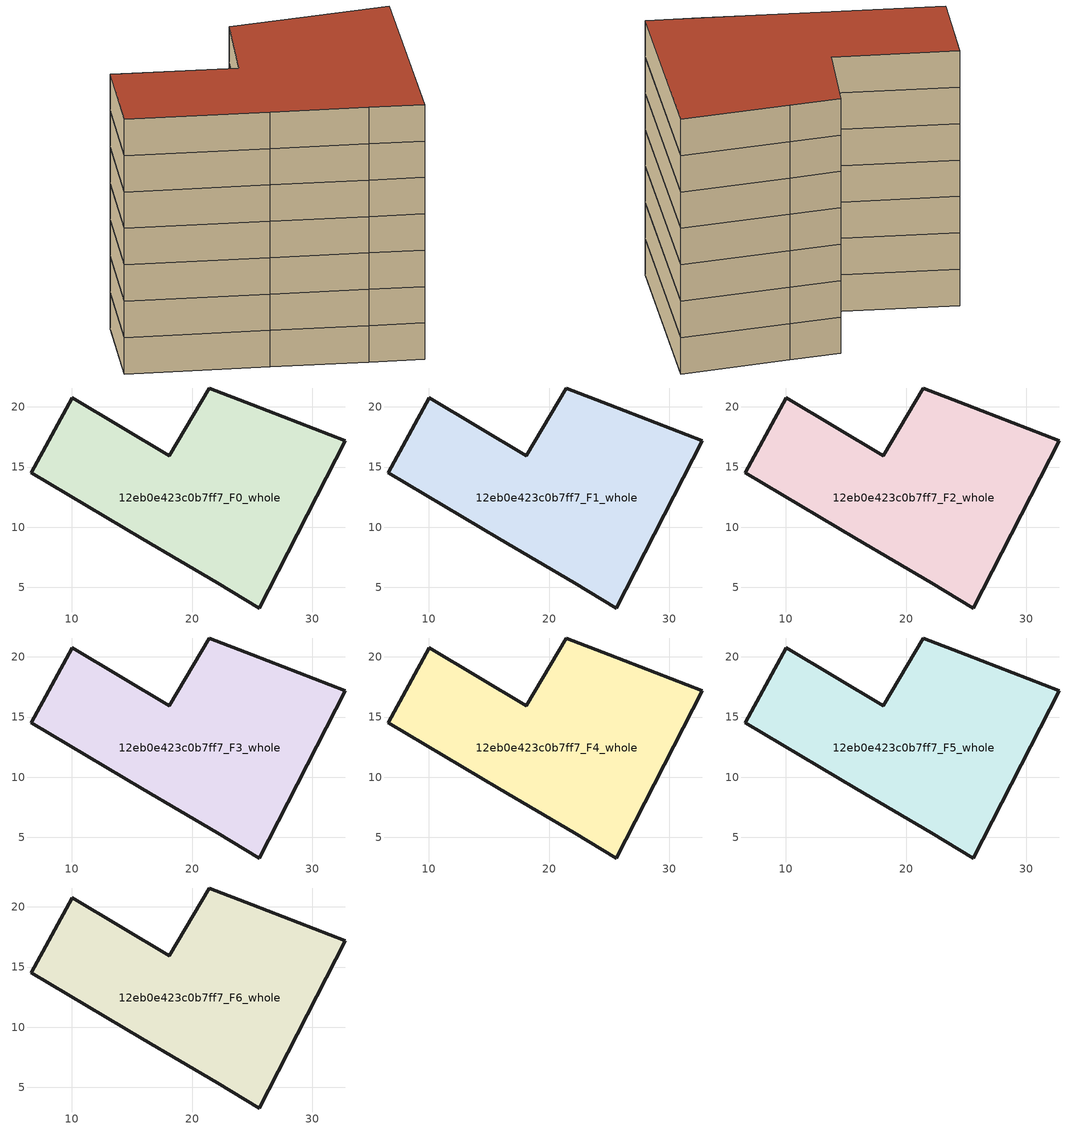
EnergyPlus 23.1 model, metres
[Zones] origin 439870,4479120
12eb0e423c0b7ff7_F0_whole
 floor ground (EU_floor_Construction): 32.72,17.19 25.61,3.28 22.1,5.37 15.88,9.05 6.65,14.5 10.03,20.74 18.11,15.93 21.43,21.57 25.02,20.17 z0
 wall outside (EU_wall_Construction): 10.03,20.74 6.65,14.5 15.88,9.05 22.1,5.37 25.61,3.28 32.72,17.19 25.02,20.17 21.43,21.57 18.11,15.93 10.03,20.74 z0:3
12eb0e423c0b7ff7_F1_whole
 floor to 12eb0e423c0b7ff7_F0_whole (EU_floor_Construction): 32.72,17.19 25.61,3.28 22.1,5.37 15.88,9.05 6.65,14.5 10.03,20.74 18.11,15.93 21.43,21.57 25.02,20.17 z3
 wall outside (EU_wall_Construction): 10.03,20.74 6.65,14.5 15.88,9.05 22.1,5.37 25.61,3.28 32.72,17.19 25.02,20.17 21.43,21.57 18.11,15.93 10.03,20.74 z3:6
12eb0e423c0b7ff7_F2_whole
 floor to 12eb0e423c0b7ff7_F1_whole (EU_floor_Construction): 32.72,17.19 25.61,3.28 22.1,5.37 15.88,9.05 6.65,14.5 10.03,20.74 18.11,15.93 21.43,21.57 25.02,20.17 z6
 wall outside (EU_wall_Construction): 10.03,20.74 6.65,14.5 15.88,9.05 22.1,5.37 25.61,3.28 32.72,17.19 25.02,20.17 21.43,21.57 18.11,15.93 10.03,20.74 z6:9
12eb0e423c0b7ff7_F3_whole
 floor to 12eb0e423c0b7ff7_F2_whole (EU_floor_Construction): 32.72,17.19 25.61,3.28 22.1,5.37 15.88,9.05 6.65,14.5 10.03,20.74 18.11,15.93 21.43,21.57 25.02,20.17 z9
 wall outside (EU_wall_Construction): 10.03,20.74 6.65,14.5 15.88,9.05 22.1,5.37 25.61,3.28 32.72,17.19 25.02,20.17 21.43,21.57 18.11,15.93 10.03,20.74 z9:12
12eb0e423c0b7ff7_F4_whole
 floor to 12eb0e423c0b7ff7_F3_whole (EU_floor_Construction): 32.72,17.19 25.61,3.28 22.1,5.37 15.88,9.05 6.65,14.5 10.03,20.74 18.11,15.93 21.43,21.57 25.02,20.17 z12
 wall outside (EU_wall_Construction): 10.03,20.74 6.65,14.5 15.88,9.05 22.1,5.37 25.61,3.28 32.72,17.19 25.02,20.17 21.43,21.57 18.11,15.93 10.03,20.74 z12:15
12eb0e423c0b7ff7_F5_whole
 floor to 12eb0e423c0b7ff7_F4_whole (EU_floor_Construction): 32.72,17.19 25.61,3.28 22.1,5.37 15.88,9.05 6.65,14.5 10.03,20.74 18.11,15.93 21.43,21.57 25.02,20.17 z15
 wall outside (EU_wall_Construction): 10.03,20.74 6.65,14.5 15.88,9.05 22.1,5.37 25.61,3.28 32.72,17.19 25.02,20.17 21.43,21.57 18.11,15.93 10.03,20.74 z15:18
12eb0e423c0b7ff7_F6_whole
 floor to 12eb0e423c0b7ff7_F5_whole (EU_floor_Construction): 32.72,17.19 25.61,3.28 22.1,5.37 15.88,9.05 6.65,14.5 10.03,20.74 18.11,15.93 21.43,21.57 25.02,20.17 z18
 wall outside (EU_wall_Construction): 10.03,20.74 6.65,14.5 15.88,9.05 22.1,5.37 25.61,3.28 32.72,17.19 25.02,20.17 21.43,21.57 18.11,15.93 10.03,20.74 z18:21
 roof outside (EU_roof_Construction): 25.61,3.28 32.72,17.19 25.02,20.17 21.43,21.57 18.11,15.93 10.03,20.74 6.65,14.5 15.88,9.05 22.1,5.37 z21
[Building]
EU S2 Campaign: North Axis=0; Terrain=City; Solar Distribution=FullExterior
[Site:Location]
Madrid: Latitude=40.5; Longitude=-3.5; Time Zone=1; Elevation=609
[SizingPeriod:WeatherFileDays]
AnnualSizingPeriod: Begin Month=1; Begin Day of Month=1; End Month=12; End Day of Month=31; Day of Week for Start Day=Monday; Use Weather File Daylight Saving Period=No; Use Weather File Rain and Snow Indicators=No
[MATERIAL]
EU_InternalMass_Material: Roughness=MediumRough; Thickness=0.1; Conductivity=1; Density=1800; Specific Heat=900; Thermal Absorptance=0.9; Solar Absorptance=0.7; Visible Absorptance=0.7
[MATERIAL:NOMASS] Roughness=MediumRough; Thermal Absorptance=0.9; Solar Absorptance=0.7; Visible Absorptance=0.7
Name | Thermal Resistance
EU_wall_NoMass | 1.60022
EU_roof_NoMass | 1.57597
EU_floor_NoMass | 0.470652
[CONSTRUCTION]
EU_wall_Construction: EU_wall_NoMass
EU_roof_Construction: EU_roof_NoMass
EU_floor_Construction: EU_floor_NoMass
EU_InternalMass_Construction: EU_InternalMass_Material
[ZONE] Type=1; Multiplier=1; Ceiling Height=autocalculate; Volume=741.795; Floor Area=autocalculate; Part of Total Floor Area=Yes
12eb0e423c0b7ff7_F0_whole; 12eb0e423c0b7ff7_F1_whole; 12eb0e423c0b7ff7_F2_whole; 12eb0e423c0b7ff7_F3_whole; 12eb0e423c0b7ff7_F4_whole; 12eb0e423c0b7ff7_F5_whole; 12eb0e423c0b7ff7_F6_whole
[INTERNALMASS] Construction=EU_InternalMass_Construction; Surface Area=247.265
Name | Zone or ZoneList
12eb0e423c0b7ff7_F0_whole_EU_InternalMass | 12eb0e423c0b7ff7_F0_whole
12eb0e423c0b7ff7_F1_whole_EU_InternalMass | 12eb0e423c0b7ff7_F1_whole
12eb0e423c0b7ff7_F2_whole_EU_InternalMass | 12eb0e423c0b7ff7_F2_whole
12eb0e423c0b7ff7_F3_whole_EU_InternalMass | 12eb0e423c0b7ff7_F3_whole
12eb0e423c0b7ff7_F4_whole_EU_InternalMass | 12eb0e423c0b7ff7_F4_whole
12eb0e423c0b7ff7_F5_whole_EU_InternalMass | 12eb0e423c0b7ff7_F5_whole
12eb0e423c0b7ff7_F6_whole_EU_InternalMass | 12eb0e423c0b7ff7_F6_whole
[OTHEREQUIPMENT] Fuel Type=Electricity; Design Level Calculation Method=Watts/Area; Power per Zone Floor Area=1; Fraction Latent=0; Fraction Radiant=0; Fraction Lost=0; Carbon Dioxide Generation Rate=0; EndUse Subcategory=EU_Step8_InternalGains
Name | Zone or ZoneList or Space or SpaceList | Schedule
EU_Step8_InternalGain_12eb0e423c0b7ff7_F0_whole_f000 | 12eb0e423c0b7ff7_F0_whole | EU_Step8_GainSchedule_12eb0e423c0b7ff7_F0_whole_f000
EU_Step8_InternalGain_12eb0e423c0b7ff7_F1_whole_f000 | 12eb0e423c0b7ff7_F1_whole | EU_Step8_GainSchedule_12eb0e423c0b7ff7_F1_whole_f000
EU_Step8_InternalGain_12eb0e423c0b7ff7_F2_whole_f000 | 12eb0e423c0b7ff7_F2_whole | EU_Step8_GainSchedule_12eb0e423c0b7ff7_F2_whole_f000
EU_Step8_InternalGain_12eb0e423c0b7ff7_F3_whole_f000 | 12eb0e423c0b7ff7_F3_whole | EU_Step8_GainSchedule_12eb0e423c0b7ff7_F3_whole_f000
EU_Step8_InternalGain_12eb0e423c0b7ff7_F4_whole_f000 | 12eb0e423c0b7ff7_F4_whole | EU_Step8_GainSchedule_12eb0e423c0b7ff7_F4_whole_f000
EU_Step8_InternalGain_12eb0e423c0b7ff7_F5_whole_f000 | 12eb0e423c0b7ff7_F5_whole | EU_Step8_GainSchedule_12eb0e423c0b7ff7_F5_whole_f000
EU_Step8_InternalGain_12eb0e423c0b7ff7_F6_whole_f000 | 12eb0e423c0b7ff7_F6_whole | EU_Step8_GainSchedule_12eb0e423c0b7ff7_F6_whole_f000
[ZONEVENTILATION:DESIGNFLOWRATE] Schedule=EU_AlwaysOn; Design Flow Rate Calculation Method=AirChanges/Hour; Air Changes per Hour=0.480704; Ventilation Type=Natural; Fan Pressure Rise=0; Fan Total Efficiency=1; Constant Term Coefficient=1; Temperature Term Coefficient=0; Velocity Term Coefficient=0; Velocity Squared Term Coefficient=0; Minimum Indoor Temperature=-100; Maximum Indoor Temperature=100; Delta Temperature=-100; Minimum Outdoor Temperature=-100; Maximum Outdoor Temperature=100; Maximum Wind Speed=40
Name | Zone or ZoneList or Space or SpaceList
EU_ConstantAir_12eb0e423c0b7ff7_F0_whole | 12eb0e423c0b7ff7_F0_whole
EU_ConstantAir_12eb0e423c0b7ff7_F1_whole | 12eb0e423c0b7ff7_F1_whole
EU_ConstantAir_12eb0e423c0b7ff7_F2_whole | 12eb0e423c0b7ff7_F2_whole
EU_ConstantAir_12eb0e423c0b7ff7_F3_whole | 12eb0e423c0b7ff7_F3_whole
EU_ConstantAir_12eb0e423c0b7ff7_F4_whole | 12eb0e423c0b7ff7_F4_whole
EU_ConstantAir_12eb0e423c0b7ff7_F5_whole | 12eb0e423c0b7ff7_F5_whole
EU_ConstantAir_12eb0e423c0b7ff7_F6_whole | 12eb0e423c0b7ff7_F6_whole
[HVACTEMPLATE:THERMOSTAT] Constant Heating Setpoint=20; Constant Cooling Setpoint=50
EU_HeatOnly_12eb0e423c0b7ff7_F0_whole; EU_HeatOnly_12eb0e423c0b7ff7_F1_whole; EU_HeatOnly_12eb0e423c0b7ff7_F2_whole; EU_HeatOnly_12eb0e423c0b7ff7_F3_whole; EU_HeatOnly_12eb0e423c0b7ff7_F4_whole; EU_HeatOnly_12eb0e423c0b7ff7_F5_whole; EU_HeatOnly_12eb0e423c0b7ff7_F6_whole
[HVACTEMPLATE:ZONE:IDEALLOADSAIRSYSTEM] System Availability Schedule=EU_AlwaysOn; Maximum Heating Supply Air Temperature=50; Minimum Cooling Supply Air Temperature=13; Maximum Heating Supply Air Humidity Ratio=0.0156; Minimum Cooling Supply Air Humidity Ratio=0.0077; Heating Limit=NoLimit; Cooling Limit=NoLimit; Heating Availability Schedule=EU_AlwaysOn; Cooling Availability Schedule=EU_CoolingOff; Dehumidification Control Type=ConstantSensibleHeatRatio; Cooling Sensible Heat Ratio=0.7; Dehumidification Setpoint=60; Humidification Control Type=None; Humidification Setpoint=30; Outdoor Air Method=None; Outdoor Air Flow Rate per Person=0.00944; Outdoor Air Flow Rate per Zone Floor Area=0; Outdoor Air Flow Rate per Zone=0; Demand Controlled Ventilation Type=None; Outdoor Air Economizer Type=NoEconomizer; Heat Recovery Type=None; Sensible Heat Recovery Effectiveness=0.7; Latent Heat Recovery Effectiveness=0.65
Name | Template Thermostat
12eb0e423c0b7ff7_F0_whole | EU_HeatOnly_12eb0e423c0b7ff7_F0_whole
12eb0e423c0b7ff7_F1_whole | EU_HeatOnly_12eb0e423c0b7ff7_F1_whole
12eb0e423c0b7ff7_F2_whole | EU_HeatOnly_12eb0e423c0b7ff7_F2_whole
12eb0e423c0b7ff7_F3_whole | EU_HeatOnly_12eb0e423c0b7ff7_F3_whole
12eb0e423c0b7ff7_F4_whole | EU_HeatOnly_12eb0e423c0b7ff7_F4_whole
12eb0e423c0b7ff7_F5_whole | EU_HeatOnly_12eb0e423c0b7ff7_F5_whole
12eb0e423c0b7ff7_F6_whole | EU_HeatOnly_12eb0e423c0b7ff7_F6_whole
[SIZING:ZONE] Zone Cooling Design Supply Air Temperature Input Method=SupplyAirTemperature; Zone Cooling Design Supply Air Temperature=13; Zone Heating Design Supply Air Temperature Input Method=SupplyAirTemperature; Zone Heating Design Supply Air Temperature=50; Zone Cooling Design Supply Air Humidity Ratio=0.008; Zone Heating Design Supply Air Humidity Ratio=0.008; Cooling Design Air Flow Method=DesignDay; Cooling Design Air Flow Rate=0; Cooling Minimum Air Flow per Zone Floor Area=0.000762; Cooling Minimum Air Flow=0; Cooling Minimum Air Flow Fraction=0.2; Heating Design Air Flow Method=DesignDay; Heating Design Air Flow Rate=0; Heating Maximum Air Flow per Zone Floor Area=0.002032; Heating Maximum Air Flow=0.141576; Heating Maximum Air Flow Fraction=0.3; Account for Dedicated Outdoor Air System=No; Dedicated Outdoor Air System Control Strategy=NeutralSupplyAir; Dedicated Outdoor Air Low Setpoint Temperature for Design=autosize; Dedicated Outdoor Air High Setpoint Temperature for Design=autosize; Zone Load Sizing Method=Sensible Load Only No Latent Load; Zone Latent Cooling Design Supply Air Humidity Ratio Input Method=HumidityRatioDifference; Zone Cooling Design Supply Air Humidity Ratio Difference=0.005; Zone Latent Heating Design Supply Air Humidity Ratio Input Method=HumidityRatioDifference; Zone Humidification Design Supply Air Humidity Ratio Difference=0.005
12eb0e423c0b7ff7_F0_whole; 12eb0e423c0b7ff7_F1_whole; 12eb0e423c0b7ff7_F2_whole; 12eb0e423c0b7ff7_F3_whole; 12eb0e423c0b7ff7_F4_whole; 12eb0e423c0b7ff7_F5_whole; 12eb0e423c0b7ff7_F6_whole
[SCHEDULE:CONSTANT]
Name | Hourly Value
EU_AlwaysOn | 1
EU_CoolingOff | 0
[SCHEDULE:FILE] Column Number=1; Rows to Skip at Top=0; Number of Hours of Data=8760; Column Separator=Comma; Interpolate to Timestep=No; Minutes per Item=60; Adjust Schedule for Daylight Savings=Yes
Name | File
EU_Step8_GainSchedule_12eb0e423c0b7ff7_F0_whole_f000 | C:\Users\o_iseri\Desktop\OpenUBEM\openubem\outputs\eu_evidence\EU-11\ES-MAD-BERRUGUETE\idfs\12eb0e423c0b7ff7\12eb0e423c0b7ff7_F0_whole_f000_gain.csv
EU_Step8_GainSchedule_12eb0e423c0b7ff7_F1_whole_f000 | C:\Users\o_iseri\Desktop\OpenUBEM\openubem\outputs\eu_evidence\EU-11\ES-MAD-BERRUGUETE\idfs\12eb0e423c0b7ff7\12eb0e423c0b7ff7_F1_whole_f000_gain.csv
EU_Step8_GainSchedule_12eb0e423c0b7ff7_F2_whole_f000 | C:\Users\o_iseri\Desktop\OpenUBEM\openubem\outputs\eu_evidence\EU-11\ES-MAD-BERRUGUETE\idfs\12eb0e423c0b7ff7\12eb0e423c0b7ff7_F2_whole_f000_gain.csv
EU_Step8_GainSchedule_12eb0e423c0b7ff7_F3_whole_f000 | C:\Users\o_iseri\Desktop\OpenUBEM\openubem\outputs\eu_evidence\EU-11\ES-MAD-BERRUGUETE\idfs\12eb0e423c0b7ff7\12eb0e423c0b7ff7_F3_whole_f000_gain.csv
EU_Step8_GainSchedule_12eb0e423c0b7ff7_F4_whole_f000 | C:\Users\o_iseri\Desktop\OpenUBEM\openubem\outputs\eu_evidence\EU-11\ES-MAD-BERRUGUETE\idfs\12eb0e423c0b7ff7\12eb0e423c0b7ff7_F4_whole_f000_gain.csv
EU_Step8_GainSchedule_12eb0e423c0b7ff7_F5_whole_f000 | C:\Users\o_iseri\Desktop\OpenUBEM\openubem\outputs\eu_evidence\EU-11\ES-MAD-BERRUGUETE\idfs\12eb0e423c0b7ff7\12eb0e423c0b7ff7_F5_whole_f000_gain.csv
EU_Step8_GainSchedule_12eb0e423c0b7ff7_F6_whole_f000 | C:\Users\o_iseri\Desktop\OpenUBEM\openubem\outputs\eu_evidence\EU-11\ES-MAD-BERRUGUETE\idfs\12eb0e423c0b7ff7\12eb0e423c0b7ff7_F6_whole_f000_gain.csv
